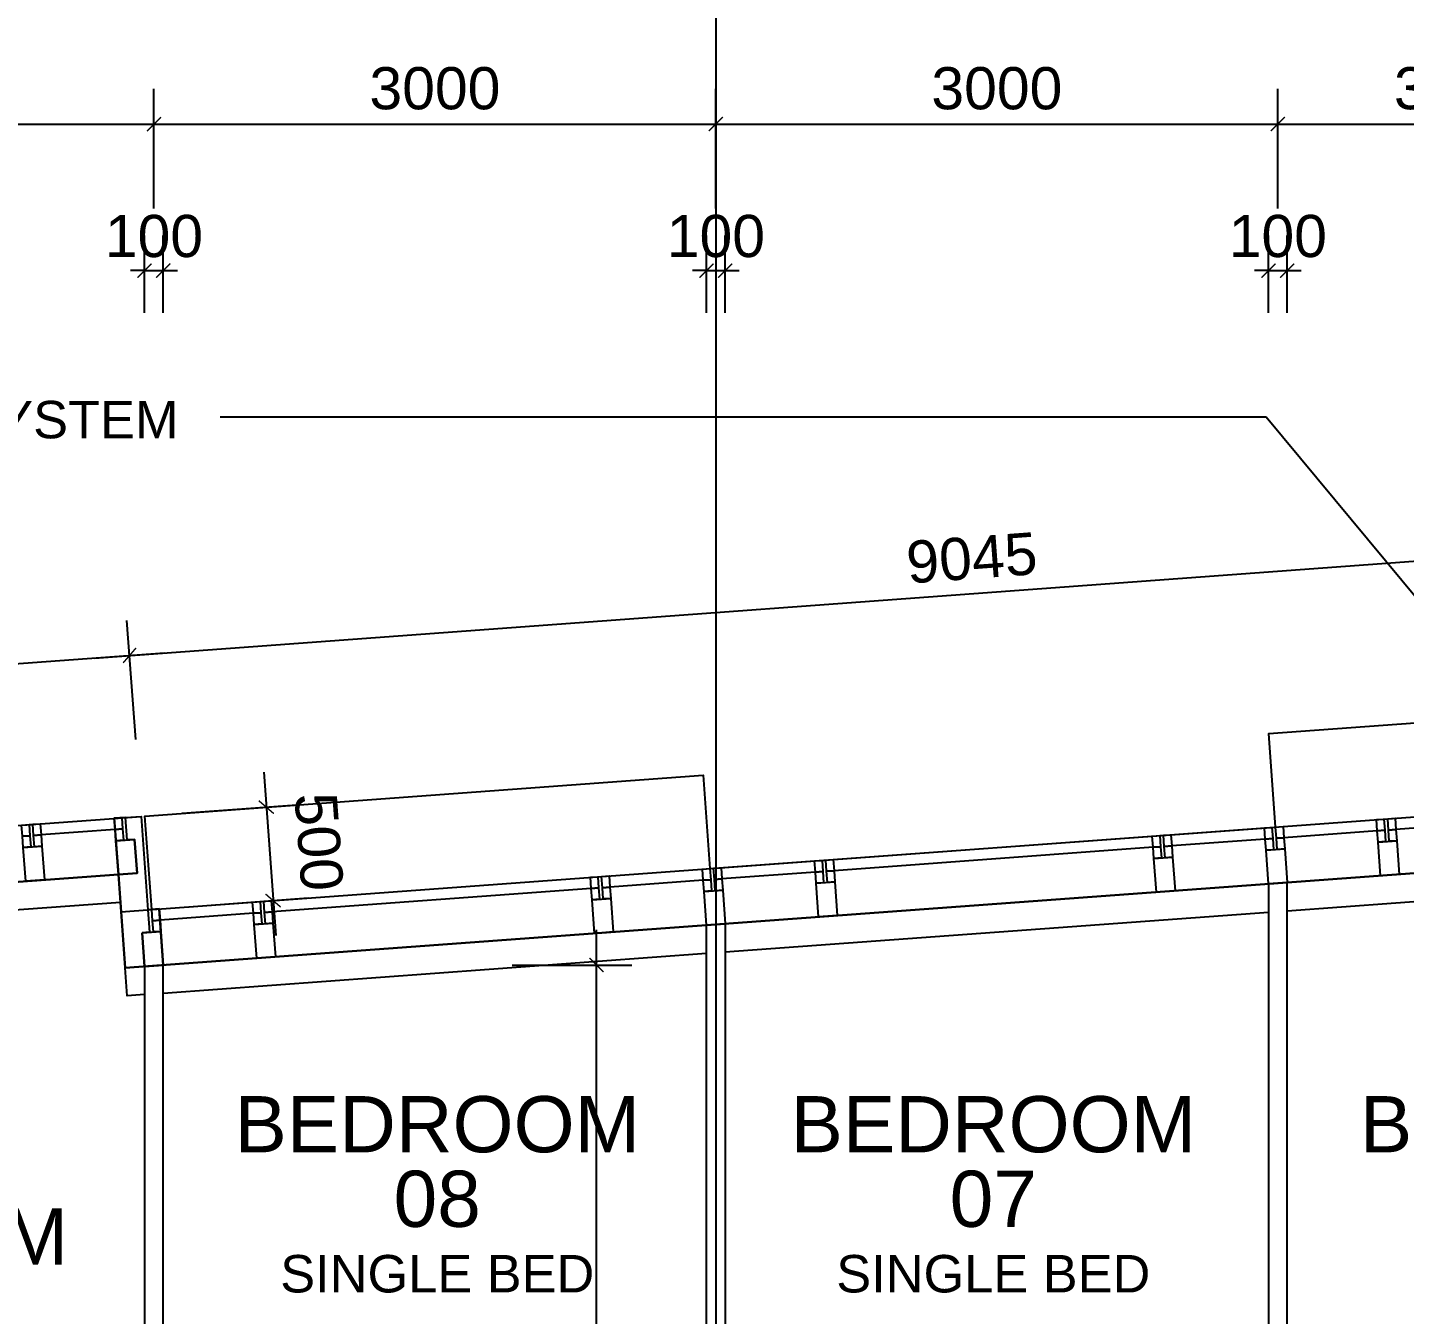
# Model space of a CAD drawing. Header units: millimetres. Extents: x -1214 to 72065, y 7230 to 56310.
# Drawn here: x 33325 to 40676, y 36438 to 43307 of the extents above; entities that cross this region are included whole.
import ezdxf
from ezdxf.enums import TextEntityAlignment as Align

# ---------------------------------------------------------------- set-up
doc = ezdxf.new("R2010")
doc.units = ezdxf.units.MM
doc.header["$MEASUREMENT"] = 0
doc.linetypes.add('CENTERX2', pattern=[101.6, 63.5, -12.7, 12.7, -12.7])
doc.layers.get('0').update_dxf_attribs({"color": 8})
doc.layers.get('Defpoints').update_dxf_attribs({"color": 8})
for name, color, linetype in [('Dry Wall', 8, 'Continuous'), ('GBP Dim', 8, 'Continuous'), ('GBP Text 200', 8, 'Continuous'), ('GBP Text GBP 250', 8, 'Continuous'), ('grid', 8, 'CENTERX2'), ('hatch', 8, 'Continuous'), ('Kerb', 8, 'Continuous'), ('TEXT Ref', 8, 'Continuous'), ('WINDOW', 8, 'Continuous'), ('WINDOW-MULLION', 8, 'Continuous'), ('zzz-room mix', 8, 'Continuous')]:
    doc.layers.add(name, color=color, linetype=linetype)
doc.styles.add('BH', font='arial.ttf')
doc.dimstyles.new('200 GBP', dxfattribs={"dimscale": 1.5, "dimtxt": 150, "dimasz": 50, "dimexe": 125, "dimexo": 50, "dimgap": 50, "dimtad": 1, "dimdec": 0, "dimzin": 0, "dimdsep": 46, "dimtxsty": 'BH', "dimblk": 'ARCHTICK', "dimcen": 0.09, "dimdle": 125, "dimclrd": 9, "dimclre": 9, "dimclrt": 1, "dimadec": 0, "dimazin": 0, "dimtfac": 1, "dimtdec": 0, "dimtix": 1, "dimtmove": 2, "dimatfit": 3, "dimldrblk": 'ARCHTICK', "dimfxl": 300, "dimfxlon": 1, "dimtolj": 1, "dimtzin": 0, "dimarcsym": 0})
doc.dimstyles.get("Standard").update_dxf_attribs({"dimtxt": 0.18, "dimasz": 0.18, "dimexe": 0.18, "dimexo": 0.0625, "dimgap": 0.09, "dimtad": 0, "dimtih": 1, "dimtoh": 1, "dimdec": 4, "dimzin": 0, "dimdsep": 46, "dimtxsty": 'Standard', "dimcen": 0.09, "dimadec": 0, "dimazin": 0, "dimtfac": 1, "dimtdec": 4, "dimtofl": 0, "dimtmove": 0, "dimatfit": 3, "dimfxl": 1, "dimtolj": 1, "dimtzin": 0, "dimarcsym": 0})

# ---------------------------------------------------------------- blocks, each defined once
blk = doc.blocks.new('A$C65CE4B9A')
at = {"layer": 'grid', "ltscale": 200}
blk.add_line((-32000, 10500), (-32000, -20450), dxfattribs=at)
blk = doc.blocks.new('_ArchTick')
at = {"color": 0, "const_width": 0.1}
blk.add_lwpolyline([(0.5, 0.5), (-0.5, -0.5)], dxfattribs=at)
blk = doc.blocks.new('*D33')
at = {"layer": 'Defpoints', "color": 0, "transparency": 16777216}
for p in [(33869.6, 39955.1), (33943.5, 38947), (30961.6, 38728.4)]:
    blk.add_point(p, dxfattribs=at)
at = {"layer": 'GBP Dim', "color": 9, "lineweight": -2, "transparency": 16777216}
for p, q in [((33902.5, 39506.3), (33855.8, 40142.1)), ((30700.7, 39722.7), (34056.6, 39968.8)), ((30920.6, 39287.6), (30873.9, 39923.4))]:
    blk.add_line(p, q, dxfattribs=at)
at = {"layer": 'GBP Dim', "color": 9, "lineweight": -2, "transparency": 16777216, "xscale": 75, "yscale": 75, "zscale": 75}
for p, rotation in [((33869.6, 39955.1), 4.194182783226491), ((30887.7, 39736.4), 184.1941827832265)]:
    blk.add_blockref('_ArchTick', p, dxfattribs=dict(at, rotation=rotation))
at = {"layer": 'GBP Dim', "transparency": 16777216, "insert": (32364.7, 40035.1), "char_height": 225, "attachment_point": 5, "rotation": 4.19418, "style": 'BH'}
blk.add_mtext('\\A1;2990', dxfattribs=at)
blk = doc.blocks.new('*D34')
at = {"layer": 'Defpoints', "color": 0, "transparency": 16777216}
for p in [(42890.5, 40616.6), (42964.4, 39608.6), (33943.5, 38947)]:
    blk.add_point(p, dxfattribs=at)
at = {"layer": 'GBP Dim', "color": 9, "lineweight": -2, "transparency": 16777216}
for p, q in [((42923.4, 40167.8), (42876.8, 40803.6)), ((33682.6, 39941.4), (43077.5, 40630.3)), ((33902.5, 39506.3), (33855.8, 40142.1))]:
    blk.add_line(p, q, dxfattribs=at)
at = {"layer": 'GBP Dim', "color": 9, "lineweight": -2, "transparency": 16777216, "xscale": 75, "yscale": 75, "zscale": 75}
for p, rotation in [((42890.5, 40616.6), 4.194182783226491), ((33869.6, 39955.1), 184.1941827832265)]:
    blk.add_blockref('_ArchTick', p, dxfattribs=dict(at, rotation=rotation))
at = {"layer": 'GBP Dim', "transparency": 16777216, "insert": (38366.1, 40475.2), "char_height": 225, "attachment_point": 5, "rotation": 4.19418, "style": 'BH'}
blk.add_mtext('\\A1;9045', dxfattribs=at)
blk = doc.blocks.new('*D75')
at = {"layer": 'Defpoints', "color": 0, "transparency": 16777216}
for p in [(35790.5, 38303), (36363, 38303), (35791.5, 33153.4)]:
    blk.add_point(p, dxfattribs=at)
at = {"layer": 'GBP Dim', "color": 9, "lineweight": -2, "transparency": 16777216}
for p, q in [((36363, 32965.9), (36363, 38490.5)), ((35913, 38303), (36550.5, 38303)), ((35913, 33153.4), (36550.5, 33153.4))]:
    blk.add_line(p, q, dxfattribs=at)
at = {"layer": 'GBP Dim', "color": 9, "lineweight": -2, "transparency": 16777216, "xscale": 75, "yscale": 75, "zscale": 75}
for p, rotation in [((36363, 38303), 90), ((36363, 33153.4), 270)]:
    blk.add_blockref('_ArchTick', p, dxfattribs=dict(at, rotation=rotation))
at = {"layer": 'GBP Dim', "transparency": 16777216, "insert": (36173.1, 35728.2), "char_height": 225, "attachment_point": 5, "rotation": 90, "style": 'BH'}
blk.add_mtext('\\A1;5150', dxfattribs=at)
blk = doc.blocks.new('*D92')
at = {"layer": 'Defpoints', "color": 0, "transparency": 16777216}
for p in [(33889.4, 39093.6), (33926, 38594.9), (34636.1, 38647)]:
    blk.add_point(p, dxfattribs=at)
at = {"layer": 'GBP Dim', "color": 9, "lineweight": -2, "transparency": 16777216}
for p, q in [((34585.8, 39332.7), (34649.8, 38460)), ((34150.7, 39112.7), (34786.5, 39159.4)), ((34187.3, 38614.1), (34823.1, 38660.7))]:
    blk.add_line(p, q, dxfattribs=at)
at = {"layer": 'GBP Dim', "color": 9, "lineweight": -2, "transparency": 16777216, "xscale": 75, "yscale": 75, "zscale": 75}
for p, rotation in [((34599.5, 39145.7), 94.19418278468532), ((34636.1, 38647), 274.1941827846853)]:
    blk.add_blockref('_ArchTick', p, dxfattribs=dict(at, rotation=rotation))
at = {"layer": 'GBP Dim', "transparency": 16777216, "insert": (34880.3, 38960.2), "char_height": 225, "attachment_point": 5, "rotation": 274.19418, "style": 'BH'}
blk.add_mtext('\\A1;500', dxfattribs=at)
blk = doc.blocks.new('*D204')
at = {"layer": 'Defpoints', "color": 0, "transparency": 16777216}
for p in [(34000, 42791.4), (34000, 38300.3), (30999.6, 38080.3)]:
    blk.add_point(p, dxfattribs=at)
at = {"layer": 'GBP Dim', "color": 9, "lineweight": -2, "transparency": 16777216}
for p, q in [((30999.6, 42341.4), (30999.6, 42978.9)), ((34000, 42341.4), (34000, 42978.9)), ((30812.1, 42791.4), (34187.5, 42791.4))]:
    blk.add_line(p, q, dxfattribs=at)
at = {"layer": 'GBP Dim', "color": 9, "lineweight": -2, "transparency": 16777216, "xscale": 75, "yscale": 75, "zscale": 75, "rotation": 180}
blk.add_blockref('_ArchTick', (30999.6, 42791.4), dxfattribs=at)
at = {"layer": 'GBP Dim', "color": 9, "lineweight": -2, "transparency": 16777216, "xscale": 75, "yscale": 75, "zscale": 75}
blk.add_blockref('_ArchTick', (34000, 42791.4), dxfattribs=at)
at = {"layer": 'GBP Dim', "transparency": 16777216, "insert": (32499.8, 42981.4), "char_height": 225, "attachment_point": 5, "style": 'BH'}
blk.add_mtext('\\A1;3000', dxfattribs=at)
blk = doc.blocks.new('*D205')
at = {"layer": 'Defpoints', "color": 0, "transparency": 16777216}
for p in [(37000, 42791.4), (37000, 38520.3), (34000, 38300.2)]:
    blk.add_point(p, dxfattribs=at)
at = {"layer": 'GBP Dim', "color": 9, "lineweight": -2, "transparency": 16777216}
for p, q in [((34000, 42341.4), (34000, 42978.9)), ((37000, 42341.4), (37000, 42978.9)), ((33812.5, 42791.4), (37187.5, 42791.4))]:
    blk.add_line(p, q, dxfattribs=at)
at = {"layer": 'GBP Dim', "color": 9, "lineweight": -2, "transparency": 16777216, "xscale": 75, "yscale": 75, "zscale": 75, "rotation": 180}
blk.add_blockref('_ArchTick', (34000, 42791.4), dxfattribs=at)
at = {"layer": 'GBP Dim', "color": 9, "lineweight": -2, "transparency": 16777216, "xscale": 75, "yscale": 75, "zscale": 75}
blk.add_blockref('_ArchTick', (37000, 42791.4), dxfattribs=at)
at = {"layer": 'GBP Dim', "transparency": 16777216, "insert": (35500, 42981.4), "char_height": 225, "attachment_point": 5, "style": 'BH'}
blk.add_mtext('\\A1;3000', dxfattribs=at)
blk = doc.blocks.new('*D206')
at = {"layer": 'Defpoints', "color": 0, "transparency": 16777216}
for p in [(40000, 42791.4), (40000, 38740.2), (37000, 38520.3)]:
    blk.add_point(p, dxfattribs=at)
at = {"layer": 'GBP Dim', "color": 9, "lineweight": -2, "transparency": 16777216}
for p, q in [((37000, 42341.4), (37000, 42978.9)), ((40000, 42341.4), (40000, 42978.9)), ((36812.5, 42791.4), (40187.5, 42791.4))]:
    blk.add_line(p, q, dxfattribs=at)
at = {"layer": 'GBP Dim', "color": 9, "lineweight": -2, "transparency": 16777216, "xscale": 75, "yscale": 75, "zscale": 75, "rotation": 180}
blk.add_blockref('_ArchTick', (37000, 42791.4), dxfattribs=at)
at = {"layer": 'GBP Dim', "color": 9, "lineweight": -2, "transparency": 16777216, "xscale": 75, "yscale": 75, "zscale": 75}
blk.add_blockref('_ArchTick', (40000, 42791.4), dxfattribs=at)
at = {"layer": 'GBP Dim', "transparency": 16777216, "insert": (38500, 42981.4), "char_height": 225, "attachment_point": 5, "style": 'BH'}
blk.add_mtext('\\A1;3000', dxfattribs=at)
blk = doc.blocks.new('*D207')
at = {"layer": 'Defpoints', "color": 0, "transparency": 16777216}
for p in [(43000, 42791.4), (43000, 38960.3), (40000, 38740.2)]:
    blk.add_point(p, dxfattribs=at)
at = {"layer": 'GBP Dim', "color": 9, "lineweight": -2, "transparency": 16777216}
for p, q in [((40000, 42341.4), (40000, 42978.9)), ((43000, 42341.4), (43000, 42978.9)), ((39812.5, 42791.4), (43187.5, 42791.4))]:
    blk.add_line(p, q, dxfattribs=at)
at = {"layer": 'GBP Dim', "color": 9, "lineweight": -2, "transparency": 16777216, "xscale": 75, "yscale": 75, "zscale": 75, "rotation": 180}
blk.add_blockref('_ArchTick', (40000, 42791.4), dxfattribs=at)
at = {"layer": 'GBP Dim', "color": 9, "lineweight": -2, "transparency": 16777216, "xscale": 75, "yscale": 75, "zscale": 75}
blk.add_blockref('_ArchTick', (43000, 42791.4), dxfattribs=at)
at = {"layer": 'GBP Dim', "transparency": 16777216, "insert": (40969.7, 42981.4), "char_height": 225, "attachment_point": 5, "style": 'BH'}
blk.add_mtext('\\A1;3000', dxfattribs=at)
blk = doc.blocks.new('*D252')
at = {"layer": 'Defpoints', "color": 0, "transparency": 16777216}
for p in [(40050, 42009.1), (39950, 41027.1, 0), (40050, 41027.1, 0)]:
    blk.add_point(p, dxfattribs=at)
at = {"layer": 'GBP Dim', "color": 9, "lineweight": -2, "transparency": 16777216}
for p, q in [((39950, 41784.1), (39950, 42196.6)), ((40050, 41784.1), (40050, 42196.6)), ((39950, 42009.1), (39875, 42009.1)), ((39950, 42009.1), (40050, 42009.1)), ((40050, 42009.1), (40125, 42009.1))]:
    blk.add_line(p, q, dxfattribs=at)
at = {"layer": 'GBP Dim', "color": 9, "lineweight": -2, "transparency": 16777216, "xscale": 75, "yscale": 75, "zscale": 75}
blk.add_blockref('_ArchTick', (39950, 42009.1), dxfattribs=at)
at = {"layer": 'GBP Dim', "color": 9, "lineweight": -2, "transparency": 16777216, "xscale": 75, "yscale": 75, "zscale": 75, "rotation": 180}
blk.add_blockref('_ArchTick', (40050, 42009.1), dxfattribs=at)
at = {"layer": 'GBP Dim', "transparency": 16777216, "insert": (40000, 42192.6), "char_height": 225, "attachment_point": 5, "style": 'BH'}
blk.add_mtext('\\A1;100', dxfattribs=at)
blk = doc.blocks.new('*D253')
at = {"layer": 'Defpoints', "color": 0, "transparency": 16777216}
for p in [(37050, 42009.1), (36950, 41027.1, 0), (37050, 41027.1, 0)]:
    blk.add_point(p, dxfattribs=at)
at = {"layer": 'GBP Dim', "color": 9, "lineweight": -2, "transparency": 16777216}
for p, q in [((36950, 41784.1), (36950, 42196.6)), ((37050, 41784.1), (37050, 42196.6)), ((36950, 42009.1), (36875, 42009.1)), ((36950, 42009.1), (37050, 42009.1)), ((37050, 42009.1), (37125, 42009.1))]:
    blk.add_line(p, q, dxfattribs=at)
at = {"layer": 'GBP Dim', "color": 9, "lineweight": -2, "transparency": 16777216, "xscale": 75, "yscale": 75, "zscale": 75}
blk.add_blockref('_ArchTick', (36950, 42009.1), dxfattribs=at)
at = {"layer": 'GBP Dim', "color": 9, "lineweight": -2, "transparency": 16777216, "xscale": 75, "yscale": 75, "zscale": 75, "rotation": 180}
blk.add_blockref('_ArchTick', (37050, 42009.1), dxfattribs=at)
at = {"layer": 'GBP Dim', "transparency": 16777216, "insert": (37000, 42192.6), "char_height": 225, "attachment_point": 5, "style": 'BH'}
blk.add_mtext('\\A1;100', dxfattribs=at)
blk = doc.blocks.new('*D254')
at = {"layer": 'Defpoints', "color": 0, "transparency": 16777216}
for p in [(34050, 42009.1), (33950, 41027.1, 0), (34050, 41027.1, 0)]:
    blk.add_point(p, dxfattribs=at)
at = {"layer": 'GBP Dim', "color": 9, "lineweight": -2, "transparency": 16777216}
for p, q in [((33950, 41784.1), (33950, 42196.6)), ((34050, 41784.1), (34050, 42196.6)), ((33950, 42009.1), (33875, 42009.1)), ((33950, 42009.1), (34050, 42009.1)), ((34050, 42009.1), (34125, 42009.1))]:
    blk.add_line(p, q, dxfattribs=at)
at = {"layer": 'GBP Dim', "color": 9, "lineweight": -2, "transparency": 16777216, "xscale": 75, "yscale": 75, "zscale": 75}
blk.add_blockref('_ArchTick', (33950, 42009.1), dxfattribs=at)
at = {"layer": 'GBP Dim', "color": 9, "lineweight": -2, "transparency": 16777216, "xscale": 75, "yscale": 75, "zscale": 75, "rotation": 180}
blk.add_blockref('_ArchTick', (34050, 42009.1), dxfattribs=at)
at = {"layer": 'GBP Dim', "transparency": 16777216, "insert": (34000, 42192.6), "char_height": 225, "attachment_point": 5, "style": 'BH'}
blk.add_mtext('\\A1;100', dxfattribs=at)
blk = doc.blocks.new('CURTAIN WALL')
at = {"layer": 'WINDOW-MULLION', "ltscale": 100}
blk.add_line((-10, 300), (10, 300), dxfattribs=at)
for points in [[(-50, 300), (-10, 300), (-10, 240), (-50, 240), (-50, 300)], [(10, 300), (50, 300), (50, 240), (10, 240), (10, 300)], [(-50, 240), (-10, 240), (-10, 180), (-50, 180), (-50, 240)], [(10, 240), (50, 240), (50, 180), (10, 180), (10, 240)]]:
    blk.add_lwpolyline(points, dxfattribs=at)
at = {"layer": 'WINDOW-MULLION'}
blk.add_lwpolyline([(-50, 180), (50, 180), (50, 0), (-50, 0)], close=True, dxfattribs=at)
blk = doc.blocks.new('A$C2EC83355')
at = {"ltscale": 100}
blk.add_line((-60, 180), (-40, 180), dxfattribs=at)
for points in [[(-40, 300), (-100, 300), (-100, 0), (0, 0), (0, 180), (-40, 180), (-40, 300)], [(-100, 300), (-60, 300), (-60, 240), (-100, 240), (-100, 300)], [(-100, 240), (-60, 240), (-60, 180), (-100, 180), (-100, 240)]]:
    blk.add_lwpolyline(points, dxfattribs=at)
blk.add_lwpolyline([(-100, 180), (0, 180), (0, 0), (-100, 0)], close=True)
blk = doc.blocks.new('A$C05020688')
at = {"ltscale": 100}
blk.add_line((-60, 180), (-40, 180), dxfattribs=at)
for points in [[(-100, 180), (-100, 0), (0, 0), (0, 300), (-60, 300), (-60, 180), (-100, 180)], [(-40, 300), (0, 300), (0, 240), (-40, 240), (-40, 300)], [(-40, 240), (0, 240), (0, 180), (-40, 180), (-40, 240)]]:
    blk.add_lwpolyline(points, dxfattribs=at)
blk.add_lwpolyline([(-100, 180), (0, 180), (0, 0), (-100, 0)], close=True)

msp = doc.modelspace()

# ---------------------------------------------------------------- hatches: boundary and pattern name
at = {"layer": 'hatch'}
h = msp.add_hatch(dxfattribs=at)
h.set_pattern_fill('ANSI32', color=256, scale=30, style=0)
h.set_pattern_definition([(45, (323672.643, -85897.087), (-7.9549513, 7.9549513), []), (45, (323677.946, -85897.087), (-7.9549513, 7.9549513), [])])
h.paths.add_polyline_path([(33950, 38395.9), (34050, 38403.3), (34050, 38403.3), (33950, 38395.9)])

# ---------------------------------------------------------------- linework, layer by layer
at = {"layer": 'Dry Wall'}
for points in [[(40050, 34054.1), (40050, 38743), (39950, 38735.6), (39950, 34054.1)], [(36950, 34550), (36950, 38515.8), (37050, 38523.1), (37050, 34550)], [(34050, 33591.5), (34050, 38303), (33950, 38295.6)], [(33950, 38295.6), (33950, 33591.5)]]:
    msp.add_lwpolyline(points, dxfattribs=at)
at = {"layer": 'Kerb'}
msp.add_line((33820.8, 38637.2), (31128, 38439.7), dxfattribs=at)
for points in [[(40050, 38592.7), (42950, 38805.4)], [(37050, 38372.7), (39950, 38585.4)], [(34050, 38152.7), (36950, 38365.4)], [(33950, 38145.2), (33857.4, 38138.5), (33846.4, 38288.1)]]:
    msp.add_lwpolyline(points, dxfattribs=at)
at = {"layer": 'WINDOW'}
for p, q in [((42334.2, 39151.2), (40630.7, 39026.2)), ((33792.3, 39026.1), (33397.4, 38997.1)), ((39932.6, 38975), (39433.9, 38938.5)), ((40531, 39018.9), (40032.3, 38982.4)), ((39334.2, 38931.2), (37630.7, 38806.2)), ((36932.6, 38755), (36433.9, 38718.5)), ((37531, 38798.9), (37032.3, 38762.4)), ((36334.2, 38711.2), (34630.7, 38586.2)), ((34531, 38578.9), (34032.3, 38542.4))]:
    msp.add_line(p, q, dxfattribs=at)
for points in [[(19027.9, 37502.3), (24988.2, 37939.3), (24951.6, 38438), (27931.5, 38656.5), (27968.1, 38157.8), (30988, 38379.3), (30951.5, 38878), (33931.5, 39096.4), (33968.1, 38597.8), (42988, 39259.3), (42951.5, 39757.9), (45931.5, 39976.4), (45968.1, 39477.7), (48931.5, 39695), (48968.1, 39196.4), (52027.9, 39420.7)], [(33824.5, 38587.3), (33988, 38599.3), (33951.4, 39098), (36931.5, 39316.5), (36968.1, 38817.9), (39988, 39039.3), (39951.4, 39538), (42931.5, 39756.5), (42968.1, 39257.9), (43131.6, 39269.9)], [(19049.9, 37203.1), (25153.6, 37650.7), (25117, 38149.3), (27809.8, 38346.8), (27846.4, 37848.1), (31153.6, 38090.6), (31117, 38589.3), (33809.8, 38786.7), (33846.4, 38288.1), (43153.6, 38970.6), (43117, 39469.3), (45809.8, 39666.7), (45846.4, 39168), (48813.2, 39385.5), (48849.8, 38886.9), (52049.9, 39121.6)]]:
    msp.add_lwpolyline(points, dxfattribs=at)
at = {"layer": 'WINDOW-MULLION'}
msp.add_lwpolyline([(33847.8, 39090.3), (33931.4, 39096.4), (33968, 38597.7)], dxfattribs=at)
at = {"layer": 'zzz-room mix'}
msp.add_lwpolyline([(31550, 32769.9), (33365, 32903.1), (33365, 33591.5), (34465, 33591.5), (34465, 32983.8), (39535, 33355.6), (39535, 34054.1), (40635, 34054.1), (40635, 33436.3), (42450, 33569.3), (42450, 34299.6), (43550, 34299.6), (43550, 33649.9), (45750, 33811.3), (45750, 35450), (45950, 35450), (45950, 39175.6), (45846.4, 39168), (45809.8, 39666.7), (43117, 39469.3), (43153.6, 38970.6), (33846.4, 38288.1), (33809.8, 38786.7), (31117, 38589.3)], dxfattribs=at)

# ---------------------------------------------------------------- block references
at = {"layer": 'TEXT Ref'}
msp.add_blockref('A$C65CE4B9A', (69000, 35450), dxfattribs=at)
at = {"layer": 'WINDOW-MULLION'}
for name, p, rotation in [('CURTAIN WALL', (33365, 38754.1), 4.194182774196719), ('A$C2EC83355', (33909.6, 38794), 4.194182783392806), ('CURTAIN WALL', (40000, 38739.3), 4.194182774196719), ('CURTAIN WALL', (40598.4, 38783.2), 4.194182774196719), ('CURTAIN WALL', (39401.6, 38695.5), 4.194182774196719), ('CURTAIN WALL', (37000, 38519.3), 4.194182774196719), ('CURTAIN WALL', (37598.4, 38563.2), 4.194182774196719), ('CURTAIN WALL', (36401.6, 38475.5), 4.194182774196719), ('A$C05020688', (34049.9, 38303), 4.194182783392806), ('CURTAIN WALL', (34598.4, 38343.2), 4.194182774196719)]:
    msp.add_blockref(name, p, dxfattribs=dict(at, rotation=rotation))

# ---------------------------------------------------------------- texts
at = {"layer": 'GBP Text 200', "style": 'BH'}
msp.add_text('CURTAIN WALL SYSTEM ', height=200, dxfattribs=at).set_placement((30824.8, 41114.2))
for p in [(35512.4, 36555.2), (38481, 36555.2)]:
    msp.add_text('SINGLE BED', height=200, dxfattribs=at).set_placement(p, align=Align.CENTER)
at = {"layer": 'GBP Text GBP 250', "style": 'BH'}
for s, p in [('BEDROOM', (35512.4, 37303.2)), ('BEDROOM', (38481, 37303.2)), ('BEDROOM', (41520.5, 37303.2)), ('08', (35512.4, 36905.2)), ('07', (38481, 36905.2)), ('BEDROOM', (32458.6, 36704.3))]:
    msp.add_text(s, height=300, dxfattribs=at).set_placement(p, align=Align.CENTER)

# ---------------------------------------------------------------- dimensions: what is measured, and where the dimension line sits
at = {"layer": 'GBP Dim'}
for base, p1, p2, picture, middle in [((34000, 42791.4), (30999.6, 38080.3), (34000, 38300.3), '*D204', (32499.8, 42981.4)), ((37000, 42791.4), (34000, 38300.2), (37000, 38520.3), '*D205', (35500, 42981.4)), ((40000, 42791.4), (37000, 38520.3), (40000, 38740.2), '*D206', (38500, 42981.4))]:
    dim = msp.add_linear_dim(base=base, p1=p1, p2=p2, dimstyle='200 GBP', override={"dimclrt": 256, "dimfxl": 300, "dimfxlon": 1}, dxfattribs=at)
    dim.commit()
    dim.dimension.update_dxf_attribs({"geometry": picture, "text_midpoint": middle})
for base, p1, p2, override, picture, middle in [((43000, 42791.4), (40000, 38740.2), (43000, 38960.3), {"dimclrt": 256, "dimfxl": 300, "dimfxlon": 1}, '*D207', (40969.7, 42981.4)), ((34050, 42009.1), (33950, 41027.1, 0), (34050, 41027.1, 0), {"dimclrt": 256, "dimfxl": 150}, '*D254', (34000, 42192.6)), ((37050, 42009.1), (36950, 41027.1, 0), (37050, 41027.1, 0), {"dimclrt": 256, "dimfxl": 150}, '*D253', (37000, 42192.6)), ((40050, 42009.1), (39950, 41027.1, 0), (40050, 41027.1, 0), {"dimclrt": 256, "dimfxl": 150}, '*D252', (40000, 42192.6))]:
    dim = msp.add_linear_dim(base=base, p1=p1, p2=p2, dimstyle='200 GBP', override=override, dxfattribs=at)
    dim.commit()
    dim.dimension.update_dxf_attribs({"geometry": picture, "text_midpoint": middle, "dimtype": 160})
for base, p1, p2, angle, picture, middle in [((42890.5, 40616.6), (33943.5, 38947), (42964.4, 39608.6), 4.19418, '*D34', (38366.1, 40475.2)), ((33869.6, 39955.1), (30961.6, 38728.4), (33943.5, 38947), 4.19418, '*D33', (32364.7, 40035.1)), ((36363, 38303), (35791.5, 33153.4), (35790.5, 38303), 90, '*D75', (36173.1, 35728.2))]:
    dim = msp.add_linear_dim(base=base, p1=p1, p2=p2, angle=angle, dimstyle='200 GBP', override={"dimclrt": 256}, dxfattribs=at)
    dim.commit()
    dim.dimension.update_dxf_attribs({"geometry": picture, "text_midpoint": middle})
dim = msp.add_linear_dim(base=(34636.1, 38647), p1=(33889.4, 39093.6), p2=(33926, 38594.9), angle=274.19418, dimstyle='200 GBP', override={"dimclrt": 256}, dxfattribs=at)
dim.commit()
dim.dimension.update_dxf_attribs({"geometry": '*D92', "text_midpoint": (34880.3, 38960.2), "dimtype": 161})

# ---------------------------------------------------------------- leaders
at = {"layer": 'GBP Text 200'}
msp.add_leader([(41698.3, 39104.6), (39938.1, 41227.7), (34353.8, 41227.7)], dimstyle='Standard', override={"dimscale": 2, "dimtxt": 200, "dimasz": 125, "dimexe": 166.67, "dimexo": 100, "dimgap": 100, "dimtih": 0, "dimtoh": 0, "dimdec": 0, "dimrnd": 5.001, "dimtxsty": 'BH', "dimdle": 166.666667, "dimclrd": 9, "dimclre": 9, "dimclrt": 1, "dimtdec": 0, "dimtix": 1, "dimtofl": 1, "dimtmove": 2, "dimfxl": 50}, dxfattribs=at)

doc.saveas('drawing.dxf')
